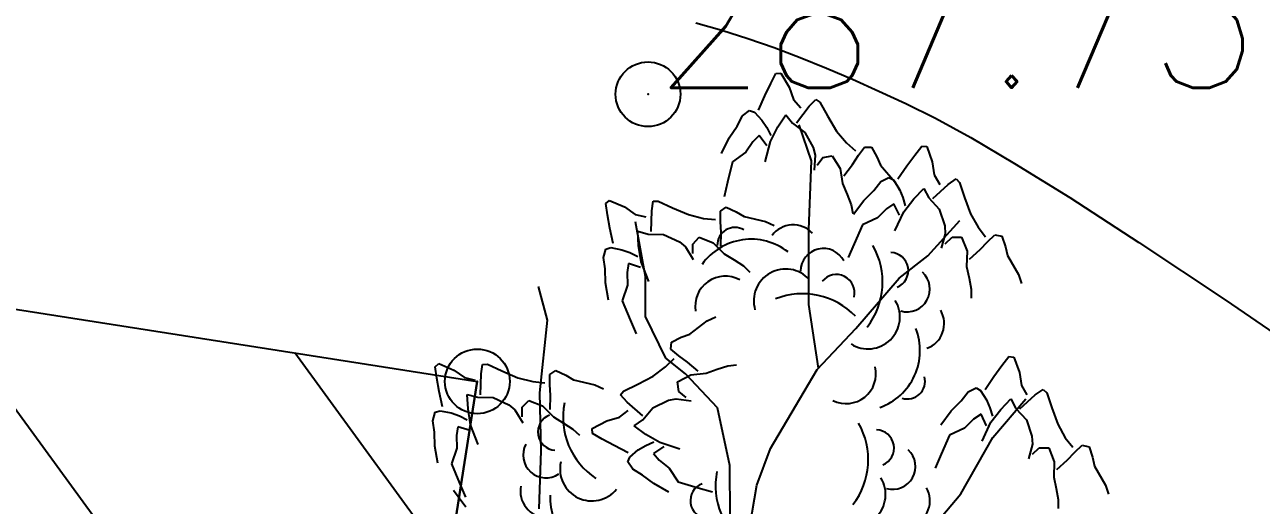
# Model space of a CAD drawing. Header units: millimetres. Extents: x 524954 to 526204, y 9523489 to 9524010.
# Drawn here: x 525847.36 to 525856.91, y 9523765.68 to 9523769.39 of the extents above; entities that cross this region are included whole.
import ezdxf

# ---------------------------------------------------------------- set-up
doc = ezdxf.new("R2010")
doc.units = ezdxf.units.MM
doc.header["$PDMODE"] = 32
doc.header["$PDSIZE"] = 0.5
doc.linetypes.add('ACAD_ISO12W100', pattern=[21, 12, -3, 0, -3, 0, -3])
for name, color, linetype in [('Arbre', 34, 'ACAD_ISO12W100'), ('Bati', 6, 'Continuous'), ('Bati_H', 1, 'Continuous'), ('Cloture', 7, 'Continuous'), ('CN_02_00', 4, 'Continuous'), ('TopoAlt', 3, 'Continuous'), ('TOPOJIS', 7, 'Continuous')]:
    doc.layers.add(name, color=color, linetype=linetype)
doc.styles.add('Simplex 1.0', font='Simplex.shx', dxfattribs={"width": 0.99, "height": 1})

# ---------------------------------------------------------------- blocks, each defined once
blk = doc.blocks.new('TCPOINT M')
at = {"color": 0}
blk.add_point((0, 0), dxfattribs=at)
at = {"layer": 'TopoAlt', "style": 'Simplex 1.0', "width": 0.99}
blk.add_attdef('ALT', (0.15, 0.15), '', height=1, dxfattribs=at)
blk = doc.blocks.new('v088')
at = {"color": 3, "linetype": 'Continuous'}
for p, q in [((-0.0239, 12.3184), (0.0161, 12.3965)), ((0.0161, 12.3965), (0.0546, 12.3999)), ((0.0546, 12.3999), (0.1184, 12.2906)), ((-0.1179, 12.1126), (-0.0686, 12.2238)), ((-0.0686, 12.2238), (-0.0239, 12.3184)), ((0.1184, 12.2906), (0.1522, 12.1952)), ((0.1522, 12.1952), (0.2074, 12.1313)), ((0.1746, 12.0155), (0.2717, 12.1435)), ((0.2717, 12.1435), (0.3242, 12.1966)), ((0.3242, 12.1966), (0.3557, 12.1751)), ((0.3557, 12.1751), (0.415, 12.0689)), ((-0.2828, 11.9912), (-0.2428, 12.0693)), ((-0.2428, 12.0693), (-0.1881, 12.111)), ((-0.1881, 12.111), (-0.1505, 12.0986)), ((-0.1505, 12.0986), (-0.0915, 12.0354)), ((-0.0915, 12.0354), (-0.0536, 11.98)), ((0.0317, 11.9844), (0.0922, 12.0781)), ((0.0922, 12.0781), (0.1437, 12.0135)), ((0.415, 12.0689), (0.4841, 11.9528)), ((-0.344, 11.9013), (-0.2828, 11.9912)), ((-0.0536, 11.98), (-0.0225, 11.9193)), ((-0.0252, 11.8718), (0.0317, 11.9844)), ((0.1437, 12.0135), (0.2395, 11.9416)), ((0.2395, 11.9416), (0.3048, 11.8248)), ((0.4841, 11.9528), (0.5601, 11.8616)), ((-0.4033, 11.7804), (-0.344, 11.9013)), ((-0.1618, 11.8694), (-0.2169, 11.7884)), ((-0.1123, 11.9179), (-0.1618, 11.8694)), ((-0.0542, 11.8389), (-0.1123, 11.9179)), ((-0.066, 11.7153), (-0.0252, 11.8718)), ((0.5601, 11.8616), (0.6304, 11.8005)), ((-0.2169, 11.7884), (-0.3202, 11.714)), ((0.3048, 11.8248), (0.32, 11.7651)), ((0.32, 11.7651), (0.3106, 11.6498)), ((0.3344, 11.6895), (0.378, 11.7487)), ((0.378, 11.7487), (0.4498, 11.7623)), ((0.4498, 11.7623), (0.5114, 11.6644)), ((0.6075, 11.6944), (0.6527, 11.7656)), ((0.6527, 11.7656), (0.6994, 11.8293)), ((0.6994, 11.8293), (0.7544, 11.828)), ((0.7544, 11.828), (0.796, 11.7537)), ((0.796, 11.7537), (0.824, 11.6885)), ((1.027, 11.683), (1.0886, 11.7676)), ((1.0886, 11.7676), (1.1424, 11.8368)), ((1.1424, 11.8368), (1.1809, 11.833)), ((1.1809, 11.833), (1.2232, 11.7138)), ((-0.3202, 11.714), (-0.3572, 11.5582)), ((0.5114, 11.6644), (0.5299, 11.5465)), ((0.5418, 11.6075), (0.6075, 11.6944)), ((0.824, 11.6885), (0.9344, 11.5607)), ((0.9578, 11.583), (1.027, 11.683)), ((1.2232, 11.7138), (1.2386, 11.6137)), ((-0.3572, 11.5582), (-0.3824, 11.4437)), ((0.7732, 11.4945), (0.827, 11.5637)), ((0.827, 11.5637), (0.8886, 11.5945)), ((0.8886, 11.5945), (0.9232, 11.5753)), ((0.9232, 11.5753), (0.9693, 11.5022)), ((0.9344, 11.5607), (0.97, 11.497)), ((1.2386, 11.6137), (1.2809, 11.5407)), ((1.3463, 11.5407), (1.4079, 11.583)), ((1.4079, 11.583), (1.4348, 11.556)), ((1.4348, 11.556), (1.4733, 11.4406)), ((0.5299, 11.5465), (0.5653, 11.4632)), ((0.5653, 11.4632), (0.5962, 11.3829)), ((0.6962, 11.4176), (0.7732, 11.4945)), ((0.9693, 11.5022), (0.9963, 11.4406)), ((1.0809, 11.4291), (1.1578, 11.5099)), ((1.1578, 11.5099), (1.1963, 11.4368)), ((1.2271, 11.433), (1.3463, 11.5407)), ((-1.2987, 11.3921), (-1.2695, 11.4174)), ((-1.2853, 11.3054), (-1.2987, 11.3921)), ((-1.2695, 11.4174), (-1.1537, 11.3664)), ((-1.1537, 11.3664), (-1.0704, 11.3089)), ((-0.9434, 11.3371), (-0.9319, 11.4109)), ((-0.9319, 11.4109), (-0.8938, 11.412)), ((-0.8938, 11.412), (-0.7835, 11.3608)), ((-0.4126, 11.3334), (-0.3673, 11.3647)), ((-0.3673, 11.3647), (-0.2901, 11.3288)), ((0.5962, 11.3829), (0.6091, 11.3149)), ((0.6155, 11.3099), (0.6962, 11.4176)), ((0.927, 11.3906), (0.8693, 11.3522)), ((0.9693, 11.3022), (0.927, 11.3906)), ((0.9963, 11.4406), (1.0155, 11.3753)), ((1.004, 11.3291), (1.0809, 11.4291)), ((1.1963, 11.4368), (1.2771, 11.3483)), ((1.4733, 11.4406), (1.5194, 11.3137)), ((-1.266, 11.2026), (-1.2853, 11.3054)), ((-1.0704, 11.3089), (-0.9882, 11.2895)), ((-0.9469, 11.1764), (-0.9434, 11.3371)), ((-0.7835, 11.3608), (-0.6595, 11.3072)), ((-0.6595, 11.3072), (-0.5444, 11.2779)), ((-0.5444, 11.2779), (-0.4516, 11.2697)), ((-0.4131, 11.2545), (-0.4126, 11.3334)), ((-0.2901, 11.3288), (-0.2291, 11.2925)), ((-0.2291, 11.2925), (-0.0648, 11.2537)), ((0.8001, 11.2829), (0.6847, 11.2291)), ((0.8693, 11.3522), (0.8001, 11.2829)), ((0.9347, 11.1829), (1.004, 11.3291)), ((1.2771, 11.3483), (1.3194, 11.2214)), ((1.5194, 11.3137), (1.5771, 11.2099)), ((-1.2408, 11.0836), (-1.266, 11.2026)), ((-1.0503, 11.1789), (-0.9708, 11.1567)), ((-1.0444, 11.0675), (-1.0503, 11.1789)), ((-0.4079, 11.1703), (-0.4131, 11.2545)), ((-0.0648, 11.2537), (0.0014, 11.223)), ((0.6847, 11.2291), (0.6193, 11.0829)), ((1.3194, 11.2214), (1.3232, 11.1598)), ((1.5771, 11.2099), (1.6348, 11.1368)), ((-0.9708, 11.1567), (-0.851, 11.1547)), ((-0.851, 11.1547), (-0.7296, 11.0984)), ((-0.7296, 11.0984), (-0.6822, 11.0589)), ((-0.6263, 11.0061), (-0.6257, 11.0796)), ((-0.6257, 11.0796), (-0.5755, 11.1328)), ((-0.5755, 11.1328), (-0.4682, 11.0896)), ((-0.4682, 11.0896), (-0.3841, 11.005)), ((-0.4102, 11.0614), (-0.4079, 11.1703)), ((0.6193, 11.0829), (0.5731, 10.9752)), ((1.3232, 11.1598), (1.2925, 11.0483)), ((1.3232, 11.0829), (1.3771, 11.1329)), ((1.3771, 11.1329), (1.4502, 11.1329)), ((1.4502, 11.1329), (1.4925, 11.0252)), ((1.5925, 11.0368), (1.6502, 11.0983)), ((1.6502, 11.0983), (1.7079, 11.1522)), ((1.7079, 11.1522), (1.7617, 11.1406)), ((1.7617, 11.1406), (1.7887, 11.0598)), ((-1.3166, 10.9752), (-1.2967, 11.0411)), ((-1.2967, 11.0411), (-1.2589, 11.0531)), ((-1.2589, 11.0531), (-1.1741, 11.0365)), ((-1.1741, 11.0365), (-1.1109, 11.0139)), ((-1.1109, 11.0139), (-1.0501, 10.983)), ((-1.0245, 10.9429), (-1.0444, 11.0675)), ((-0.6822, 11.0589), (-0.6222, 10.96)), ((-0.3841, 11.005), (-0.3065, 10.9583)), ((1.4925, 11.0252), (1.4886, 10.906)), ((1.5117, 10.9637), (1.5925, 11.0368)), ((1.7887, 11.0598), (1.8041, 10.9906)), ((1.8041, 10.9906), (1.8887, 10.8444)), ((-1.3032, 10.8885), (-1.3166, 10.9752)), ((-1.3, 10.7798), (-1.3032, 10.8885)), ((-1.122, 10.9292), (-1.1336, 10.8608)), ((-1.0286, 10.8992), (-1.122, 10.9292)), ((-0.9657, 10.7922), (-1.0245, 10.9429)), ((-0.3065, 10.9583), (-0.2344, 10.9114)), ((-0.2344, 10.9114), (-0.1841, 10.8638)), ((1.4886, 10.906), (1.5079, 10.8175)), ((-1.1336, 10.8608), (-1.1308, 10.7629)), ((1.5079, 10.8175), (1.5233, 10.7329)), ((1.8887, 10.8444), (1.9118, 10.7752)), ((-1.2771, 10.6471), (-1.3, 10.7798)), ((-1.1308, 10.7629), (-1.1708, 10.642)), ((1.5233, 10.7329), (1.5233, 10.6636)), ((-1.1708, 10.642), (-1.1094, 10.4942)), ((-0.514, 10.4875), (-0.4484, 10.5194)), ((-1.1094, 10.4942), (-1.0628, 10.3867)), ((-0.648, 10.3846), (-0.514, 10.4875)), ((-0.7957, 10.2682), (-0.7912, 10.3231)), ((-0.7912, 10.3231), (-0.7146, 10.3603)), ((-0.7146, 10.3603), (-0.648, 10.3846)), ((-0.7348, 10.218), (-0.7957, 10.2682)), ((-2.6162, 10.1323), (-2.587, 10.1577)), ((-2.6028, 10.0456), (-2.6162, 10.1323)), ((-2.587, 10.1577), (-2.4712, 10.1066)), ((-2.2608, 10.0773), (-2.2494, 10.1511)), ((-2.2494, 10.1511), (-2.2113, 10.1522)), ((-2.2113, 10.1522), (-2.101, 10.101)), ((-0.9313, 10.0604), (-0.8359, 10.1311)), ((-0.8359, 10.1311), (-0.7709, 10.1978)), ((-0.6662, 10.1688), (-0.7348, 10.218)), ((-0.5833, 10.0982), (-0.6662, 10.1688)), ((-0.4378, 10.1134), (-0.3559, 10.1397)), ((-0.3559, 10.1397), (-0.2873, 10.1487)), ((1.7002, 10.0578), (1.7617, 10.1424)), ((1.7617, 10.1424), (1.8156, 10.2117)), ((1.8156, 10.2117), (1.8541, 10.2078)), ((1.8541, 10.2078), (1.8964, 10.0886)), ((-2.5835, 9.9428), (-2.6028, 10.0456)), ((-2.4712, 10.1066), (-2.3879, 10.0492)), ((-2.3879, 10.0492), (-2.3057, 10.0298)), ((-2.2643, 9.9167), (-2.2608, 10.0773)), ((-2.101, 10.101), (-1.977, 10.0475)), ((-1.977, 10.0475), (-1.8618, 10.0181)), ((-1.7305, 9.9947), (-1.7301, 10.0737)), ((-1.7301, 10.0737), (-1.6848, 10.1049)), ((-1.6848, 10.1049), (-1.6075, 10.069)), ((-1.6075, 10.069), (-1.5466, 10.0327)), ((-1.5466, 10.0327), (-1.3822, 9.9939)), ((-1.0512, 9.9981), (-0.9313, 10.0604)), ((-0.7431, 10.0152), (-0.6418, 10.0712)), ((-0.6418, 10.0712), (-0.5231, 10.0829)), ((-0.5231, 10.0829), (-0.4378, 10.1134)), ((1.631, 9.9578), (1.7002, 10.0578)), ((1.8964, 10.0886), (1.9118, 9.9886)), ((-2.5582, 9.8238), (-2.5835, 9.9428)), ((-1.8618, 10.0181), (-1.7691, 10.0099)), ((-1.7254, 9.9105), (-1.7305, 9.9947)), ((-1.3822, 9.9939), (-1.316, 9.9632)), ((-1.1838, 9.9148), (-1.1606, 9.945)), ((-1.1606, 9.945), (-1.0512, 9.9981)), ((-0.7336, 9.9427), (-0.7431, 10.0152)), ((-0.677, 9.8958), (-0.7336, 9.9427)), ((1.4463, 9.8693), (1.5002, 9.9386)), ((1.5002, 9.9386), (1.5617, 9.9693)), ((1.5617, 9.9693), (1.5963, 9.9501)), ((1.5963, 9.9501), (1.6425, 9.877)), ((1.9118, 9.9886), (1.9541, 9.9155)), ((2.0195, 9.9155), (2.081, 9.9578)), ((2.081, 9.9578), (2.1079, 9.9309)), ((-2.3678, 9.9191), (-2.2883, 9.8969)), ((-2.3619, 9.8077), (-2.3678, 9.9191)), ((-2.2883, 9.8969), (-2.1685, 9.895)), ((-2.1685, 9.895), (-2.0471, 9.8386)), ((-2.0471, 9.8386), (-1.9997, 9.7992)), ((-1.9432, 9.8199), (-1.893, 9.873)), ((-1.893, 9.873), (-1.7856, 9.8299)), ((-1.7277, 9.8016), (-1.7254, 9.9105)), ((-1.1339, 9.8592), (-1.1838, 9.9148)), ((-1.0116, 9.755), (-1.1339, 9.8592)), ((-0.9342, 9.8156), (-0.8138, 9.874)), ((-0.8138, 9.874), (-0.7533, 9.8858)), ((-0.7533, 9.8858), (-0.6387, 9.8698)), ((1.3694, 9.7924), (1.4463, 9.8693)), ((1.6425, 9.877), (1.6694, 9.8155)), ((1.7541, 9.8039), (1.831, 9.8847)), ((1.831, 9.8847), (1.8695, 9.8116)), ((1.9002, 9.8078), (2.0195, 9.9155)), ((2.1079, 9.9309), (2.1464, 9.8155)), ((-2.634, 9.7155), (-2.6142, 9.7814)), ((-2.6142, 9.7814), (-2.5764, 9.7933)), ((-2.5764, 9.7933), (-2.4916, 9.7768)), ((-2.4916, 9.7768), (-2.4283, 9.7541)), ((-2.4283, 9.7541), (-2.3676, 9.7232)), ((-2.3419, 9.6831), (-2.3619, 9.8077)), ((-1.9997, 9.7992), (-1.9397, 9.7002)), ((-1.9438, 9.7464), (-1.9432, 9.8199)), ((-1.7856, 9.8299), (-1.7015, 9.7452)), ((-1.7015, 9.7452), (-1.624, 9.6985)), ((-1.2895, 9.7147), (-1.1923, 9.7429)), ((-1.1923, 9.7429), (-1.1254, 9.7944)), ((-1.0114, 9.724), (-0.9342, 9.8156)), ((1.2886, 9.6847), (1.3694, 9.7924)), ((1.6002, 9.7655), (1.5425, 9.727)), ((1.6425, 9.677), (1.6002, 9.7655)), ((1.6694, 9.8155), (1.6887, 9.7501)), ((1.6771, 9.7039), (1.7541, 9.8039)), ((1.8695, 9.8116), (1.9502, 9.7232)), ((2.1464, 9.8155), (2.1926, 9.6885)), ((-2.6206, 9.6288), (-2.634, 9.7155)), ((-2.4395, 9.6694), (-2.4511, 9.6011)), ((-2.3461, 9.6395), (-2.4395, 9.6694)), ((-2.2831, 9.5325), (-2.3419, 9.6831)), ((-1.624, 9.6985), (-1.5519, 9.6516)), ((-1.5519, 9.6516), (-1.5015, 9.6041)), ((-1.4022, 9.6572), (-1.2895, 9.7147)), ((-1.401, 9.6186), (-1.4022, 9.6572)), ((-1.0789, 9.6763), (-1.0114, 9.724)), ((-0.9888, 9.6106), (-1.0789, 9.6763)), ((1.4733, 9.6578), (1.3579, 9.6039)), ((1.5425, 9.727), (1.4733, 9.6578)), ((1.6079, 9.5578), (1.6771, 9.7039)), ((1.9502, 9.7232), (1.9925, 9.5962)), ((2.1926, 9.6885), (2.2503, 9.5847)), ((-2.6175, 9.52), (-2.6206, 9.6288)), ((-2.4511, 9.6011), (-2.4483, 9.5032)), ((-1.3254, 9.5742), (-1.401, 9.6186)), ((-1.2335, 9.5242), (-1.3254, 9.5742)), ((-0.9892, 9.5252), (-0.9269, 9.5527)), ((-0.8796, 9.5473), (-0.9888, 9.6106)), ((1.3579, 9.6039), (1.2925, 9.4577)), ((1.9925, 9.5962), (1.9964, 9.5347)), ((2.2503, 9.5847), (2.308, 9.5116)), ((-2.5946, 9.3874), (-2.6175, 9.52)), ((-2.4483, 9.5032), (-2.4883, 9.3823)), ((-1.1253, 9.4685), (-1.2335, 9.5242)), ((-1.1132, 9.4352), (-1.0467, 9.4905)), ((-1.0467, 9.4905), (-0.9892, 9.5252)), ((-0.8484, 9.5165), (-0.9306, 9.463)), ((-0.9306, 9.463), (-0.885, 9.4108)), ((-0.7257, 9.4976), (-0.8796, 9.5473)), ((1.2925, 9.4577), (1.2463, 9.35)), ((1.9964, 9.5347), (1.9656, 9.4231)), ((1.9964, 9.4577), (2.0502, 9.5077)), ((2.0502, 9.5077), (2.1233, 9.5077)), ((2.1233, 9.5077), (2.1656, 9.4)), ((2.2657, 9.4116), (2.3233, 9.4731)), ((2.3233, 9.4731), (2.381, 9.527)), ((2.381, 9.527), (2.4349, 9.5154)), ((2.4349, 9.5154), (2.4618, 9.4347)), ((-2.4883, 9.3823), (-2.4269, 9.2344)), ((-1.1278, 9.3984), (-1.1132, 9.4352)), ((-1.0892, 9.3413), (-1.1278, 9.3984)), ((-0.885, 9.4108), (-0.8073, 9.3511)), ((2.1656, 9.4), (2.1618, 9.2808)), ((2.1849, 9.3385), (2.2657, 9.4116)), ((2.4618, 9.4347), (2.4772, 9.3654)), ((2.4772, 9.3654), (2.5618, 9.2193)), ((-1.0136, 9.2969), (-1.0892, 9.3413)), ((-0.9273, 9.2307), (-1.0136, 9.2969)), ((-0.8073, 9.3511), (-0.7389, 9.2437)), ((2.1618, 9.2808), (2.181, 9.1923)), ((-2.4269, 9.2344), (-2.3802, 9.1269)), ((-0.81, 9.1646), (-0.9273, 9.2307)), ((-0.7389, 9.2437), (-0.5855, 9.1979)), ((-0.5855, 9.1979), (-0.4727, 9.1661)), ((2.181, 9.1923), (2.1964, 9.1077)), ((2.5618, 9.2193), (2.5849, 9.15)), ((2.1964, 9.1077), (2.1964, 9.0385))]:
    blk.add_line(p, q, dxfattribs=at)
at = {"linetype": 'Continuous'}
for p, q in [((0.2897, 11.7219), (0.1969, 11.9998)), ((0.2697, 11.1929), (0.2897, 11.7219)), ((-0.9914, 10.8307), (-1.0686, 11.252)), ((0.2693, 10.6145), (0.2697, 11.1929)), ((1.1882, 10.9882), (1.4374, 11.2608)), ((0.9679, 10.8157), (1.1882, 10.9882)), ((-0.9911, 10.5198), (-0.9914, 10.8307)), ((0.6339, 10.4293), (0.9679, 10.8157)), ((-1.7492, 10.4915), (-1.8168, 10.7513)), ((0.3448, 10.1217), (0.2693, 10.6145)), ((-0.8352, 10.1996), (-0.9911, 10.5198)), ((-1.8059, 9.9306), (-1.7492, 10.4915)), ((0.3358, 10.1122), (0.6339, 10.4293)), ((-0.6834, 10.0784), (-0.8352, 10.1996)), ((-0.4354, 9.8162), (-0.6834, 10.0784)), ((0.1676, 9.8288), (0.3358, 10.1122)), ((-1.7966, 9.483), (-1.8059, 9.9306)), ((1.6901, 9.587), (1.945, 9.8846)), ((-0.339, 9.3704), (-0.4354, 9.8162)), ((-0.0246, 9.5014), (0.1676, 9.8288)), ((1.4442, 9.1527), (1.6901, 9.587)), ((-1.8121, 9.0349), (-1.7966, 9.483)), ((-0.1306, 9.2193), (-0.0246, 9.5014)), ((-0.337, 8.9787), (-0.339, 9.3704)), ((-2.3783, 9.048), (-2.4742, 9.1766)), ((-0.1861, 8.901), (-0.1306, 9.2193)), ((1.08, 8.7222), (1.4442, 9.1527))]:
    blk.add_line(p, q, dxfattribs=at)
at = {"color": 3, "linetype": 'Continuous'}
for centre, major_axis, start_param, end_param in [((-0.3005, 11.0717), (0.0964, 0.0964), 0.254619, 2.377018), ((0.1501, 11.0237), (0.1445, 0.1445), 6.263619, 7.998733), ((-0.1756, 10.6509), (0.3298, 0.3298), 0.12682, 1.733702), ((0.3829, 10.8698), (-0.1246, 0.1246), 4.396235, 7.060094), ((0.2754, 10.7857), (0.3995, 0.3995), 4.836335, 6.022049), ((0.8987, 10.8757), (0.099, 0.099), 4.31771, 7.031286), ((0.0911, 10.6412), (0.1741, 0.1741), 6.236163, 8.918901), ((-0.3757, 10.5998), (0.1641, 0.1641), 0.282297, 2.520721), ((0.4834, 10.7051), (-0.099, 0.099), 3.680741, 6.394318), ((1.0287, 10.7332), (-0.1246, 0.1246), 2.081137, 4.744996), ((0.2226, 10.1318), (-0.3995, 0.3995), 4.689978, 5.875693), ((0.7276, 10.5169), (-0.1741, 0.1741), 1.793126, 4.475865), ((1.1114, 10.4666), (-0.1445, 0.1445), 2.713295, 4.448408), ((0.6623, 10.2582), (-0.3298, 0.3298), 2.69514, 4.302022), ((0.5573, 10.0804), (0.1641, 0.1641), 3.478918, 5.717341), ((1.0314, 10.0206), (0.0964, 0.0964), 3.62262, 5.745019), ((-1.0632, 9.7428), (0.3995, 0.3995), 2.158504, 3.344219), ((-1.6825, 9.6282), (-0.099, 0.099), -0.421529, 2.292047), ((0.1648, 9.4153), (0.3995, 0.3995), 4.836335, 6.022049), ((0.7881, 9.5054), (-0.099, 0.099), 2.746913, 5.46049), ((-1.7599, 9.4514), (-0.1246, 0.1246), 0.293965, 2.957824), ((0.9181, 9.3628), (0.1246, 0.1246), 3.651933, 6.315792), ((-1.4053, 9.3432), (0.1741, 0.1741), 2.133893, 4.816631), ((0.1148, 9.2139), (-0.3995, 0.3995), 0.587708, 1.773422), ((0.617, 9.1466), (-0.1741, 0.1741), 1.793126, 4.475865), ((-1.7527, 9.1724), (-0.1445, 0.1445), 0.590553, 2.325666), ((-0.5045, 9.0993), (0.099, 0.099), 1.149268, 3.862844), ((1.0008, 9.0963), (-0.1445, 0.1445), 2.713295, 4.448408), ((-1.2605, 9.1191), (0.3298, 0.3298), 2.307735, 3.914618)]:
    blk.add_ellipse(centre, major_axis=major_axis, ratio=1, start_param=start_param, end_param=end_param, dxfattribs=at)

msp = doc.modelspace()

# ---------------------------------------------------------------- hatches: boundary and pattern name
at = {"layer": 'Bati_H'}
h = msp.add_hatch(dxfattribs=at)
h.set_pattern_fill('_U', color=256, scale=2, angle=-53.89277, style=0, pattern_type=0)
h.set_pattern_definition([(306.107232674, (0, 0), (1.61583100173, 1.17859669685), [])])
h.paths.add_polyline_path([(525850.8595, 9523766.6376), (525848.4517, 9523751.2491), (525831.8512, 9523753.9571), (525834.2421, 9523769.2376)])

# ---------------------------------------------------------------- linework, layer by layer
at = {"layer": 'Bati', "flags": 128}
msp.add_lwpolyline([(525850.8595, 9523766.6376), (525848.4517, 9523751.2491), (525831.8512, 9523753.9571), (525834.2421, 9523769.2376), (525834.2421, 9523769.2376)], close=True, dxfattribs=at)
at = {"layer": 'Cloture', "flags": 128}
msp.add_lwpolyline([(525848.4517, 9523751.2491), (525850.8595, 9523766.6376)], dxfattribs=at)
at = {"layer": 'CN_02_00', "elevation": 288, "flags": 128}
msp.add_lwpolyline([(525852.547, 9523769.4055), (525852.7479, 9523769.3497), (525852.9492, 9523769.286), (525853.1508, 9523769.2154), (525853.3528, 9523769.1386), (525853.5551, 9523769.0565), (525853.7578, 9523768.9698), (525853.9609, 9523768.8795), (525854.1679, 9523768.7835), (525854.3971, 9523768.669), (525854.6701, 9523768.52), (525855.0087, 9523768.321), (525855.4344, 9523768.0562), (525855.9691, 9523767.7098), (525856.6345, 9523767.2662), (525857.4523, 9523766.7095), (525858.4341, 9523766.0327), (525859.5512, 9523765.2633), (525860.7649, 9523764.4374), (525862.0365, 9523763.5913)], dxfattribs=at)

# ---------------------------------------------------------------- block references
at = {"layer": 'Arbre'}
msp.add_blockref('v088', (525853.1495, 9523756.6179), dxfattribs=at)
at = {"layer": 'TOPOJIS'}
ref = msp.add_blockref('TCPOINT M', (525852.1778, 9523768.8545, 287.73), dxfattribs=at)
ref.add_attrib('ALT', '287.73', (525852.2278, 9523768.9045, 287.73), dxfattribs={"layer": 'TopoAlt', "height": 1, "style": 'Simplex 1.0', "width": 0.99})
msp.add_blockref('TCPOINT M', (525850.8595, 9523766.6376), dxfattribs=at)

doc.saveas('drawing.dxf')
